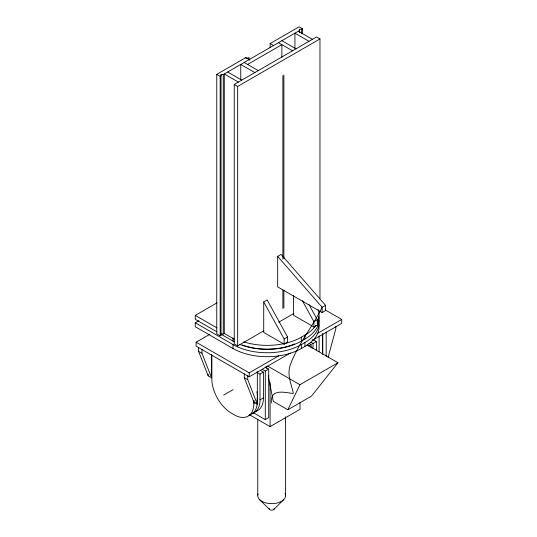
<?xml version="1.0" encoding="UTF-8"?>
<svg xmlns="http://www.w3.org/2000/svg" width="537" height="537" viewBox="0 0 537 537"><rect width="100%" height="100%" fill="white"/><g stroke="black" fill="none" stroke-linecap="round" stroke-linejoin="round"><path stroke-width="0.81" d="M302.472 33.844L302.472 28.823L301.606 29.32L299.398 29.32L299.398 30.596L223.238 74.569L221.029 74.569L221.029 75.845L220.163 76.341L216.747 74.374L216.747 333.833L220.163 335.806L221.029 335.31L221.029 334.027L223.238 334.027L224.688 333.195M285.597 495.409L285.597 416.779M271.386 402.972C270.084 388.264 284.388 392.46 293.027 393.5L293.323 393.037C291.269 383.948 286.805 374.517 290.289 365.006C297.767 344.21 312.46 327.026 322.126 307.278L325.536 305.305L281.086 254.39L277.669 256.357L277.669 286.879L322.126 312.541L325.536 310.567L325.536 305.305M328.107 357.38L335.82 328.839L335.82 326.483M268.225 375.88L273.293 401.381L287.825 409.771L299.921 384.72L337.981 362.743L307.036 344.882M337.981 362.743L311.5 396.105L287.825 409.771M273.883 509.385L283.563 499.786M216.747 74.374L245.879 57.553L249.296 59.526A1.779 1.027 -60 0 0 249.43 60.104M270.151 47.726L270.151 43.537L299.055 26.85L302.472 28.823M247.591 64.453L281.878 44.658L281.878 57.211M263.654 330.899L237.663 345.909L234.246 343.935L234.246 84.47L316.555 36.952L319.971 38.926L319.971 298.384M234.246 84.47L237.663 86.444L319.971 38.926M217.062 331.913L195.28 319.34L195.28 315.4L217.069 302.821M318.824 323.851A48.303 27.884 0 0 1 304.935 346.452L301.344 348.526A48.303 27.884 0 0 1 233.031 348.526L195.28 326.731L195.28 322.791L198.912 320.69M263.721 301.915L267.137 299.941L287.557 336.981L287.557 342.25L284.14 344.224L263.721 332.437L263.721 301.915L284.14 338.954L284.14 344.224M290.396 353.017L249.202 376.799L196.106 346.15L196.106 342.203L209.839 334.276M278.817 322.146L293.981 313.393M284.14 338.954L287.557 336.981M317.354 319.777L317.354 325.046L313.944 327.013L313.944 321.75L317.354 319.777L308.95 304.526M243.751 341.861A48.303 27.884 0 0 0 301.344 337.196L304.935 335.115A48.303 27.884 0 0 0 316.018 325.18M239.817 344.398A48.303 27.884 0 0 0 301.344 341.136L304.935 339.062A48.303 27.884 0 0 0 318.824 316.461M196.106 342.203L249.202 372.859L278.831 355.749M317.145 333.631L341.72 319.441L341.72 323.388L312.084 340.498M195.28 322.791L233.031 344.579A48.303 27.884 0 0 0 301.344 344.579L304.935 342.505A48.303 27.884 0 0 0 318.824 319.911M223.694 395.078L233.118 389.634M257.102 372.443L260.002 374.114L263.412 372.141L263.412 397.863A27.964 16.144 60 0 1 256.102 411.369M262.398 369.382L265.298 371.054L268.715 369.08L268.715 417.632L265.298 419.605L252.974 412.49M308.386 346.177L311.118 344.6L311.118 347.949M310.829 342.257L313.004 343.512L316.421 341.539L316.421 350.668M211.847 355.085L211.847 379.082A27.964 16.144 60 0 0 231.622 413.329L234.125 414.772A27.964 16.144 60 0 0 253.894 403.354L255.263 402.569M251.605 413.658A27.964 16.144 60 0 0 260.002 399.837L263.412 397.863M249.826 414.92L270.091 426.62L300.022 409.342L300.022 402.649M246.772 58.426A1.779 1.027 -60 0 0 247.107 58.291L247.255 58.231M247.322 58.204L248.759 57.922M298.35 31.2L312.433 39.329M309.017 41.302L294.934 33.173L294.934 48.236M281.878 40.711L295.961 48.84M278.461 42.685L292.544 50.814M270.151 43.537L273.568 45.511M247.107 58.291L249.886 59.896M244.174 62.48L258.257 70.609M254.84 72.582L240.757 64.453L240.757 79.516M227.701 71.992L241.784 80.12M238.368 82.094L224.285 73.965L224.285 333.43L234.139 339.115M325.214 309.916L341.72 319.441M313.944 327.013L293.524 315.226L293.524 295.431M312.796 339.444L316.421 341.539M308.943 343.344L311.118 344.6M195.28 315.4L217.062 327.973M220.694 334.014L233.031 341.136A48.303 27.884 0 0 0 234.286 341.834M267.54 366.019L299.921 384.72M265.09 366.993L268.715 369.08M260.512 370.47L263.412 372.141M198.556 351.305L201.966 353.279L211.605 377.826L208.188 375.853L198.556 351.305L198.556 347.379M244.315 377.726L247.732 379.699L257.371 404.247L253.954 402.273L244.315 377.726L244.315 373.799M259.438 499.457L269.446 509.385M277.669 256.357L322.126 307.278L322.126 312.541M302.331 300.686L313.944 321.75M266.426 366.838L266.755 368.483M257.74 419.243L257.767 495.027M326.181 332.255L326.181 356.246M322.771 333.598L322.771 354.272M322.522 333.94L322.522 353.802M319.106 335.914L319.106 351.641M313.004 343.512L313.004 348.493M304.935 335.115L304.935 339.062M304.935 342.505L304.935 346.452M301.606 29.32L301.606 33.509M301.344 337.196L301.344 341.136M301.344 344.579L301.344 348.526M299.398 29.32L299.398 32.67M283.885 75.019L283.885 258.519M283.885 290.356L283.885 307.956M282.878 75.603L282.878 259.103M282.878 290.101L282.878 308.54M270.091 382.304L270.091 426.62M265.298 371.054L265.298 419.605M260.002 374.114L260.002 399.837M257.31 371.591L257.371 404.247M253.954 400.622L253.954 402.273M253.894 400.877L253.894 403.354M249.202 372.859L249.202 376.799M247.732 375.772L247.732 379.699M237.663 86.444L237.663 345.909M233.031 337.981L233.031 341.136M233.031 344.579L233.031 348.526M223.238 74.569L223.238 334.027M221.029 74.569L221.029 335.31M220.163 76.341L220.163 335.806M211.605 354.668L211.605 377.826M208.188 374.202L208.188 375.853M201.966 349.352L201.966 353.279M285.033 493.335A13.935 8.042 0 0 1 272.165 503.639A13.935 8.042 0 0 1 258.049 493.892M274.152 508.492A2.51 1.45 0 0 1 271.487 510.143A2.51 1.45 0 0 1 269.252 508.291M256.968 391.735A25.42 14.68 60 0 1 256.968 400.555M257.31 401.387A27.964 16.144 60 0 1 248.92 415.208M294.612 343.915A45.759 26.42 0 0 1 242.449 344.989M318.058 309.681A48.303 27.884 0 0 1 317.166 323.18M248.826 57.915A0.712 0.409 -60 0 1 248.94 58.822M246.154 58.298A1.779 1.027 -60 0 1 245.879 57.553"/></g></svg>
